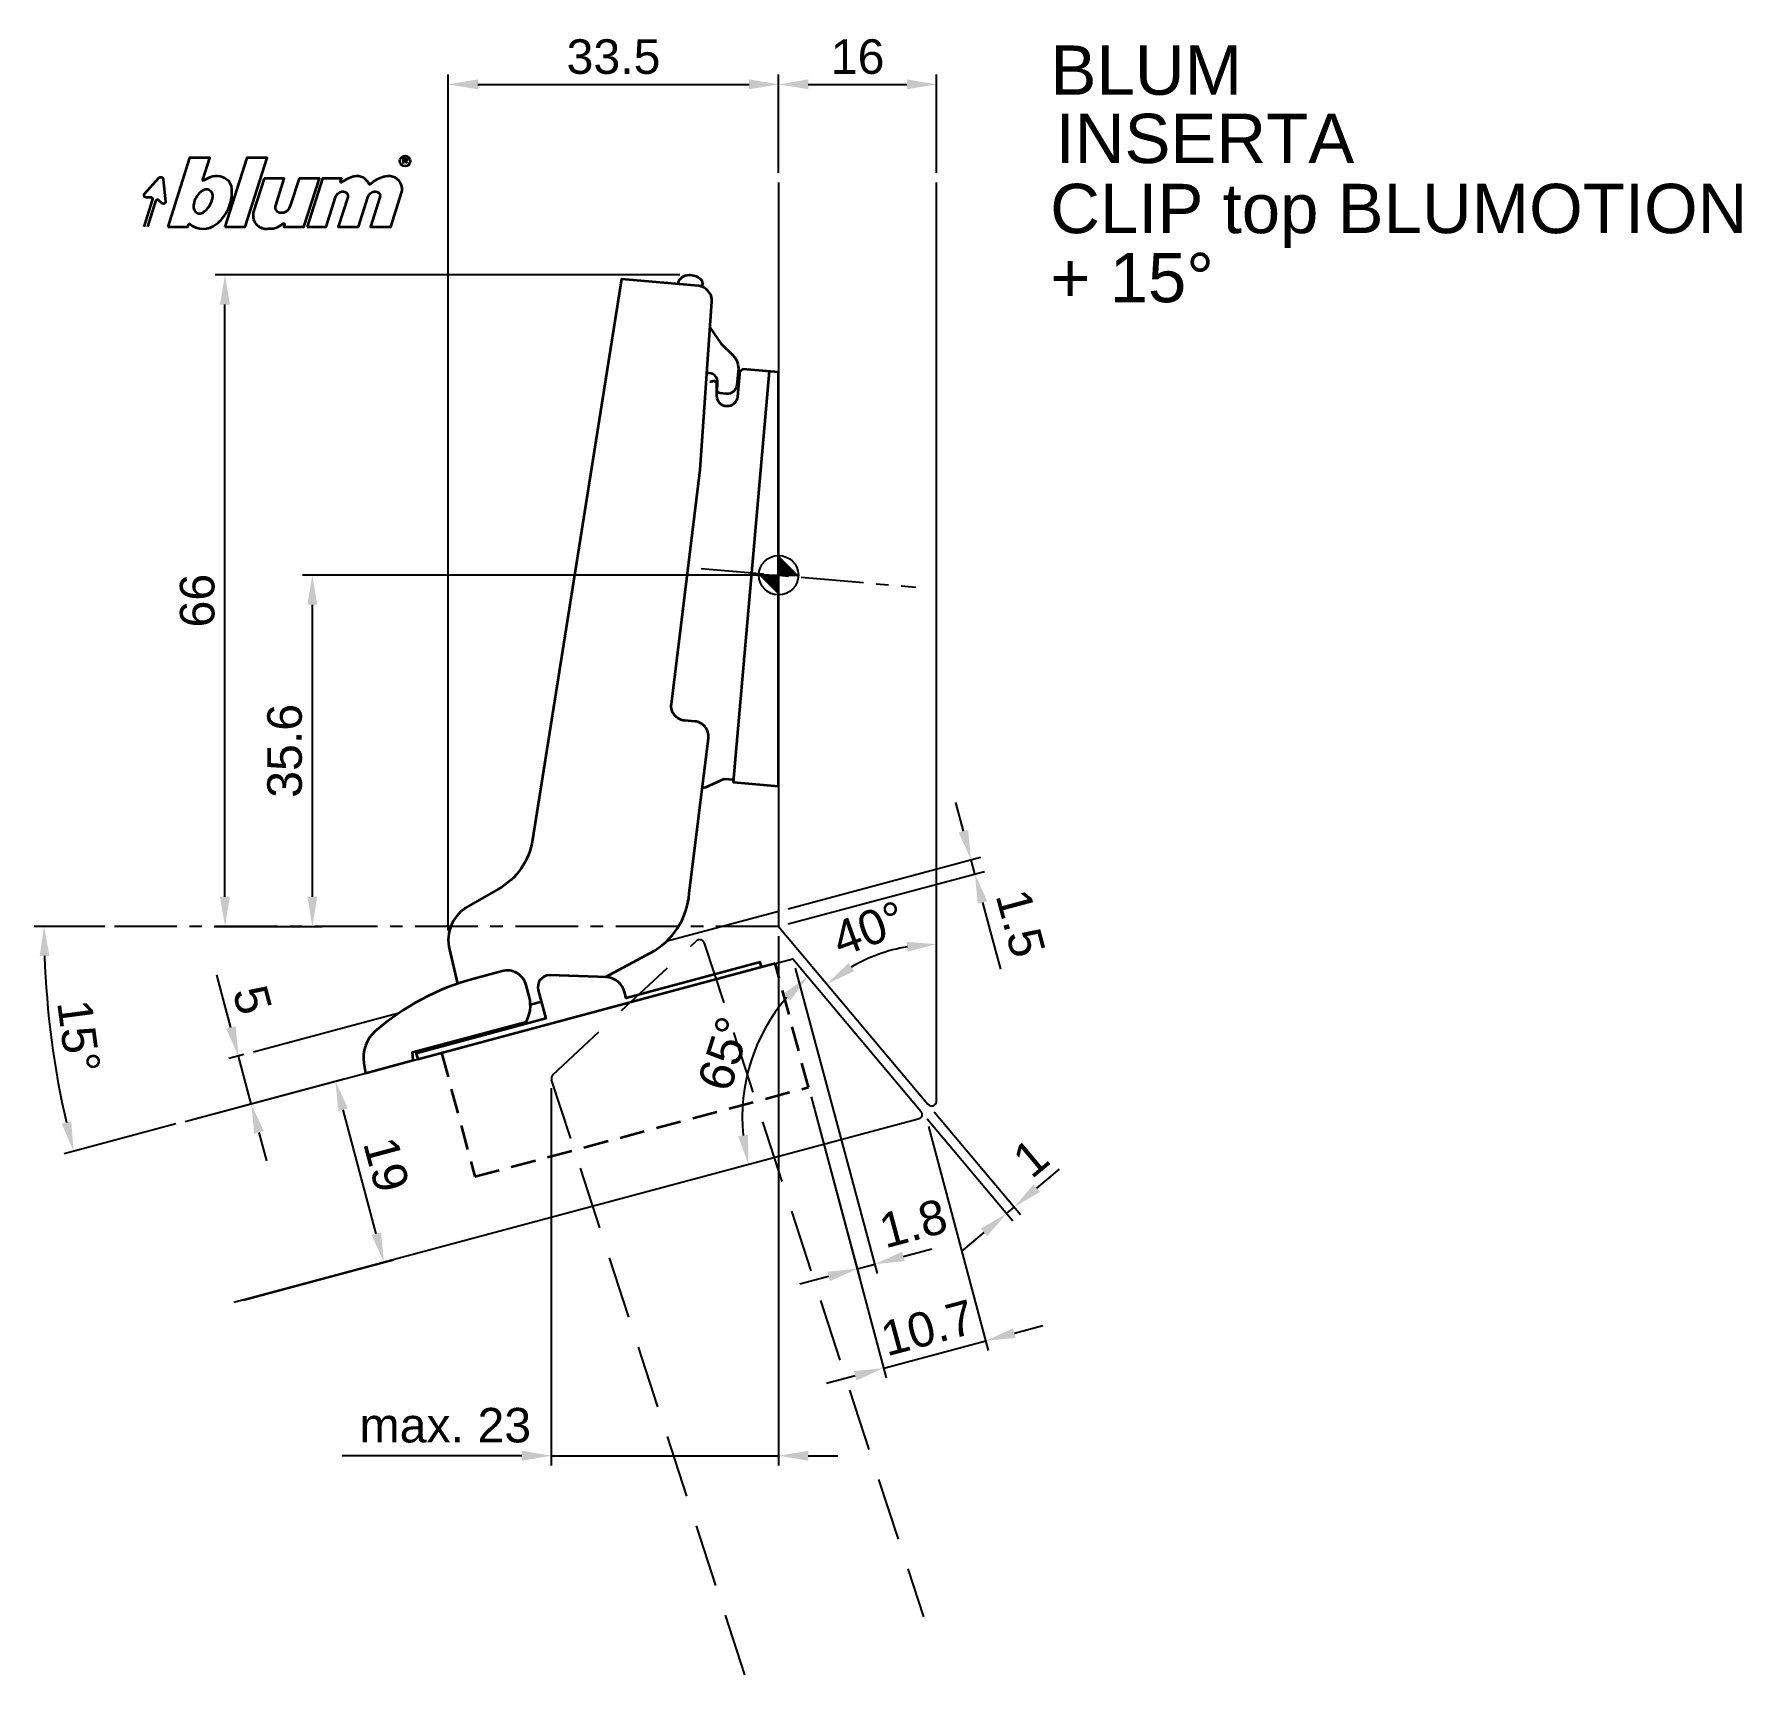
# Model space of a CAD drawing. Extents: x -75 to 98, y -111 to 55.
import ezdxf

# ---------------------------------------------------------------- set-up
doc = ezdxf.new("R2010")
doc.units = 0
doc.header["$PDMODE"] = 35
doc.header["$PDSIZE"] = 5
doc.linetypes.add('MITTE', pattern=[50.8, 31.75, -6.35, 6.35, -6.35])
doc.linetypes.add('STRICHLINIE', pattern=[19.05, 12.7, -6.35])
doc.layers.get('0').update_dxf_attribs({"color": 30, "linetype": 'CONTINUOUS'})
doc.layers.get('Defpoints').update_dxf_attribs({"linetype": 'CONTINUOUS'})
doc.layers.add('1', color=2, linetype='CONTINUOUS')
doc.layers.add('5', color=1, linetype='CONTINUOUS')
doc.layers.add('6', color=3, linetype='CONTINUOUS', lineweight=35)
doc.styles.add('Beschlag', font='ARIAL.TTF')
doc.dimstyles.new('Beschlag', dxfattribs={"dimtxt": 3.5, "dimasz": 3, "dimexe": 1, "dimexo": 1, "dimgap": 1, "dimtad": 1, "dimdec": 1, "dimdsep": 46, "dimtxsty": 'Beschlag', "dimcen": 2, "dimclrd": 256, "dimclre": 256, "dimclrt": 256, "dimadec": 1, "dimazin": 2, "dimtfac": 0.71, "dimtdec": 1, "dimtix": 1, "dimtmove": 2, "dimatfit": 0, "dimfxl": 0, "dimtolj": 1, "dimlwd": -1, "dimlwe": -1, "dimarcsym": 0})

# ---------------------------------------------------------------- blocks, each defined once
blk = doc.blocks.new('NullPunkt')
at = {"layer": '5'}
for points in [[(0, 2), (0, -2)], [(-2, 0), (2, 0)]]:
    blk.add_lwpolyline(points, dxfattribs=at)
blk.add_circle((0, 0), 2, dxfattribs=at)
for points in [[(0, 0), (-2, 0), (0, 2)], [(0, 0), (2, 0), (0, -2)]]:
    blk.add_solid(points, dxfattribs=at)
blk = doc.blocks.new('*D1')
at = {"layer": '1'}
for p, q in [((-68.27, -35.59), (-75.42, -35.59)), ((-61.08, -55.61), (-72.39, -58.64))]:
    blk.add_line(p, q, dxfattribs=at)
blk.add_arc((13.63, -35.59), 88.05, 181.9523, 193.0477, dxfattribs=at)
for points in [[(-74.87, -38.6), (-73.87, -38.58), (-74.42, -35.59)], [(-71.66, -55.35), (-72.63, -55.59), (-71.42, -58.38)]]:
    blk.add_solid(points, dxfattribs=at)
at = {"layer": 'Defpoints', "color": 0}
for p in [(-67.27, -35.59), (0, -35.59), (1.44, -38.86), (-74.09, -43.27), (-60.12, -55.35)]:
    blk.add_point(p, dxfattribs=at)
at = {"layer": '1', "insert": (-70.91, -46.72), "char_height": 3.5, "attachment_point": 5, "rotation": 277.5, "style": 'Beschlag'}
blk.add_mtext('\\A1;15°', dxfattribs=at)
blk = doc.blocks.new('*D2')
at = {"layer": '1'}
for p, q in [((-1, 0), (-48.24, 0)), ((-47.24, -32.59), (-47.24, -3)), ((-57.17, -35.59), (-46.24, -35.59))]:
    blk.add_line(p, q, dxfattribs=at)
for points in [[(-47.74, -3), (-46.74, -3), (-47.24, 0)], [(-47.74, -32.59), (-46.74, -32.59), (-47.24, -35.59)]]:
    blk.add_solid(points, dxfattribs=at)
at = {"layer": 'Defpoints', "color": 0}
for p in [(-47.24, 0), (0, 0), (-58.17, -35.59)]:
    blk.add_point(p, dxfattribs=at)
at = {"layer": '1', "insert": (-50.03, -17.8), "char_height": 3.5, "attachment_point": 5, "rotation": 90, "style": 'Beschlag'}
blk.add_mtext('\\A1;35.6', dxfattribs=at)
blk = doc.blocks.new('*D3')
at = {"layer": '1'}
for p, q in [((-10, 30.43), (-57.09, 30.43)), ((-56.09, -32.59), (-56.09, 27.43)), ((-57.17, -35.59), (-55.09, -35.59))]:
    blk.add_line(p, q, dxfattribs=at)
for points in [[(-56.59, 27.43), (-55.59, 27.43), (-56.09, 30.43)], [(-56.59, -32.59), (-55.59, -32.59), (-56.09, -35.59)]]:
    blk.add_solid(points, dxfattribs=at)
at = {"layer": 'Defpoints', "color": 0}
for p in [(-56.09, 30.43), (-9, 30.43), (-58.17, -35.59)]:
    blk.add_point(p, dxfattribs=at)
at = {"layer": '1', "insert": (-58.88, -2.58), "char_height": 3.5, "attachment_point": 5, "rotation": 90, "style": 'Beschlag'}
blk.add_mtext('\\A1;66', dxfattribs=at)
blk = doc.blocks.new('*D4')
at = {"layer": '1'}
for p, q in [((-33.47, -36.01), (-33.47, 50.74)), ((0, 40.78), (0, 50.74)), ((-30.47, 49.74), (-3, 49.74))]:
    blk.add_line(p, q, dxfattribs=at)
for points in [[(-30.47, 50.24), (-30.47, 49.24), (-33.47, 49.74)], [(-3, 50.24), (-3, 49.24), (0, 49.74)]]:
    blk.add_solid(points, dxfattribs=at)
at = {"layer": 'Defpoints', "color": 0}
for p in [(0, 49.74), (0, 39.78), (-33.47, -37.01)]:
    blk.add_point(p, dxfattribs=at)
at = {"layer": '1', "insert": (-16.73, 52.53), "char_height": 3.5, "attachment_point": 5, "style": 'Beschlag'}
blk.add_mtext('\\A1;33.5', dxfattribs=at)
blk = doc.blocks.new('*D5')
at = {"layer": '1'}
for p, q in [((0, 40.78), (0, 50.74)), ((16, 40.78), (16, 50.74)), ((3, 49.74), (13, 49.74))]:
    blk.add_line(p, q, dxfattribs=at)
for points in [[(3, 50.24), (3, 49.24), (0, 49.74)], [(13, 50.24), (13, 49.24), (16, 49.74)]]:
    blk.add_solid(points, dxfattribs=at)
at = {"layer": 'Defpoints', "color": 0}
for p in [(16, 49.74), (0, 39.78), (16, 39.78)]:
    blk.add_point(p, dxfattribs=at)
at = {"layer": '1', "insert": (8, 52.53), "char_height": 3.5, "attachment_point": 5, "style": 'Beschlag'}
blk.add_mtext('\\A1;16', dxfattribs=at)
blk = doc.blocks.new('*D6')
at = {"layer": '1'}
for p, q in [((0, -36.59), (0, -90.23)), ((-23.03, -51.98), (-23.03, -90.23)), ((-26.03, -89.23), (-29.03, -89.23)), ((-23.03, -89.23), (0, -89.23)), ((3, -89.23), (6, -89.23))]:
    blk.add_line(p, q, dxfattribs=at)
for points in [[(-26.03, -88.73), (-26.03, -89.73), (-23.03, -89.23)], [(3, -88.73), (3, -89.73), (0, -89.23)]]:
    blk.add_solid(points, dxfattribs=at)
at = {"layer": 'Defpoints', "color": 0}
for p in [(0, -35.59), (-23.03, -50.98), (0, -89.23)]:
    blk.add_point(p, dxfattribs=at)
at = {"layer": '1', "insert": (-33.77, -86.16), "char_height": 3.5, "attachment_point": 5, "style": 'Beschlag'}
blk.add_mtext('\\A1;max. 23', dxfattribs=at)
blk = doc.blocks.new('*D7')
at = {"layer": '1'}
for p, q in [((3.28, -52.86), (10.91, -81.32)), ((15.17, -55.88), (21.24, -78.55)), ((23.88, -76.81), (26.78, -76.03)), ((10.65, -80.35), (20.98, -77.58)), ((7.75, -81.13), (4.85, -81.91))]:
    blk.add_line(p, q, dxfattribs=at)
for points in [[(23.75, -76.32), (24.01, -77.29), (20.98, -77.58)], [(7.62, -80.65), (7.88, -81.61), (10.65, -80.35)]]:
    blk.add_solid(points, dxfattribs=at)
at = {"layer": 'Defpoints', "color": 0}
for p in [(3.02, -51.89), (14.91, -54.92), (20.98, -77.58)]:
    blk.add_point(p, dxfattribs=at)
at = {"layer": '1', "insert": (15.1, -76.28), "char_height": 3.5, "attachment_point": 5, "rotation": 15, "style": 'Beschlag'}
blk.add_mtext('\\A1;10.7', dxfattribs=at)
blk = doc.blocks.new('*D8')
at = {"layer": '1'}
for p, q in [((1.69, -39.82), (9.99, -70.78)), ((3.28, -52.86), (8.21, -71.26)), ((12.63, -69.04), (15.53, -68.26)), ((7.95, -70.29), (9.73, -69.82)), ((5.06, -71.07), (2.16, -71.84))]:
    blk.add_line(p, q, dxfattribs=at)
for points in [[(12.5, -68.56), (12.76, -69.52), (9.73, -69.82)], [(4.93, -70.58), (5.19, -71.55), (7.95, -70.29)]]:
    blk.add_solid(points, dxfattribs=at)
at = {"layer": 'Defpoints', "color": 0}
for p in [(1.44, -38.86), (3.02, -51.89), (9.73, -69.82)]:
    blk.add_point(p, dxfattribs=at)
at = {"layer": '1', "insert": (13.63, -65.69), "char_height": 3.5, "attachment_point": 5, "rotation": 15, "style": 'Beschlag'}
blk.add_mtext('\\A1;1.8', dxfattribs=at)
blk = doc.blocks.new('*D9')
at = {"layer": '1'}
for p, q in [((18.72, -25.95), (17.94, -23.05)), ((0.97, -33.81), (20.46, -28.58)), ((19.88, -30.27), (19.49, -28.84)), ((0.97, -35.33), (20.84, -30.01)), ((20.65, -33.16), (21.43, -36.06))]:
    blk.add_line(p, q, dxfattribs=at)
for points in [[(19.2, -25.82), (18.24, -26.08), (19.49, -28.84)], [(21.14, -33.04), (20.17, -33.29), (19.88, -30.27)]]:
    blk.add_solid(points, dxfattribs=at)
at = {"layer": 'Defpoints', "color": 0}
for p in [(19.49, -28.84), (0, -34.07), (0, -35.59)]:
    blk.add_point(p, dxfattribs=at)
at = {"layer": '1', "insert": (24.51, -35.28), "char_height": 3.5, "attachment_point": 5, "rotation": 285, "style": 'Beschlag'}
blk.add_mtext('\\A1;1.5', dxfattribs=at)
blk = doc.blocks.new('*D10')
at = {"layer": '1'}
for p, q in [((-59.15, -55.09), (-43.93, -51.02)), ((-40.76, -66.73), (-44.12, -54.17)), ((-54.23, -73.45), (-39.01, -69.37))]:
    blk.add_line(p, q, dxfattribs=at)
for points in [[(-43.64, -54.04), (-44.6, -54.3), (-44.9, -51.27)], [(-40.27, -66.6), (-41.24, -66.86), (-39.98, -69.63)]]:
    blk.add_solid(points, dxfattribs=at)
at = {"layer": 'Defpoints', "color": 0}
for p in [(-44.9, -51.27), (-60.12, -55.35), (-55.2, -73.7)]:
    blk.add_point(p, dxfattribs=at)
at = {"layer": '1', "insert": (-39.75, -59.73), "char_height": 3.5, "attachment_point": 5, "rotation": 285, "style": 'Beschlag'}
blk.add_mtext('\\A1;19', dxfattribs=at)
blk = doc.blocks.new('*D11')
at = {"layer": '1'}
for p, q in [((-55.5, -45.83), (-56.27, -42.93)), ((-54.17, -48.58), (-55.69, -48.99)), ((-53.43, -53.56), (-54.72, -48.73)), ((-59.15, -55.09), (-52.46, -53.3)), ((-52.65, -56.46), (-51.87, -59.35))]:
    blk.add_line(p, q, dxfattribs=at)
for points in [[(-55.01, -45.7), (-55.98, -45.96), (-54.72, -48.73)], [(-52.17, -56.33), (-53.13, -56.59), (-53.43, -53.56)]]:
    blk.add_solid(points, dxfattribs=at)
at = {"layer": 'Defpoints', "color": 0}
for p in [(-53.21, -48.32), (-54.72, -48.73), (-60.12, -55.35)]:
    blk.add_point(p, dxfattribs=at)
at = {"layer": '1', "insert": (-53.32, -43.04), "char_height": 3.5, "attachment_point": 5, "rotation": 285, "style": 'Beschlag'}
blk.add_mtext('\\A1;5', dxfattribs=at)
blk = doc.blocks.new('*D12')
at = {"layer": '1'}
for p, q in [((15.05, -55.08), (23.74, -65.44)), ((15.76, -54.37), (24.51, -64.8)), ((26.16, -62.11), (28.46, -60.18)), ((23.1, -64.68), (23.87, -64.03)), ((20.8, -66.61), (18.5, -68.53))]:
    blk.add_line(p, q, dxfattribs=at)
for points in [[(25.84, -61.72), (26.48, -62.49), (23.87, -64.03)], [(20.48, -66.22), (21.12, -66.99), (23.1, -64.68)]]:
    blk.add_solid(points, dxfattribs=at)
at = {"layer": 'Defpoints', "color": 0}
for p in [(15.12, -53.61), (14.41, -54.32), (23.87, -64.03)]:
    blk.add_point(p, dxfattribs=at)
at = {"layer": '1', "insert": (25.54, -59.05), "char_height": 3.5, "attachment_point": 5, "rotation": 40, "style": 'Beschlag'}
blk.add_mtext('\\A1;1', dxfattribs=at)
blk = doc.blocks.new('*D13')
at = {"layer": '1'}
blk.add_arc((16, -54.66), 17.27, 99.9673, 120.0327, dxfattribs=at)
for points in [[(12.97, -37.16), (13.05, -38.15), (16, -37.39)], [(7.64, -40.12), (7.07, -39.3), (4.9, -41.43)]]:
    blk.add_solid(points, dxfattribs=at)
at = {"layer": 'Defpoints', "color": 0}
for p in [(16, 39.78), (0, -35.59), (12.02, -37.86), (15.12, -53.61), (16, -53.29)]:
    blk.add_point(p, dxfattribs=at)
at = {"layer": '1', "insert": (9.14, -35.82), "char_height": 3.5, "attachment_point": 5, "rotation": 20, "style": 'Beschlag'}
blk.add_mtext('\\A1;40°', dxfattribs=at)
blk = doc.blocks.new('*D14')
at = {"layer": '1'}
blk.add_arc((14.91, -54.92), 18.6, 139.2508, 185.7491, dxfattribs=at)
for points in [[(0.47, -42.42), (1.17, -43.13), (2.95, -40.67)], [(-3.1, -56.69), (-4.09, -56.87), (-3.06, -59.73)]]:
    blk.add_solid(points, dxfattribs=at)
at = {"layer": 'Defpoints', "color": 0}
for p in [(1.44, -38.86), (-1.46, -46.09), (14.15, -55.12), (14.41, -54.32), (-55.2, -73.7)]:
    blk.add_point(p, dxfattribs=at)
at = {"layer": '1', "insert": (-5.49, -48.49), "char_height": 3.5, "attachment_point": 5, "rotation": 72.5, "style": 'Beschlag'}
blk.add_mtext('\\A1;65°', dxfattribs=at)
blk = doc.blocks.new('Logo_BLUM')
at = {"layer": '6', "color": 20, "linetype": 'Continuous'}
for points in [[(2.39, 0), (4.43, 0), (4.52, 0.26, -0.512391), (4.62, 0.29, 0.357881), (7.3, 0.25, 0.116336), (8.5, 1.76, 0.127435), (8.89, 3.85, 0.227045), (8.36, 4.79, 0.273775), (6.5, 4.93), (6.04, 4.67, -0.689828), (5.94, 4.76), (6.65, 7), (4.61, 7)], [(5.59, 3.39, 0.16703), (4.99, 2.14, 0.322673), (5.41, 1.39, 0.260102), (5.93, 1.42, 0.211929), (6.95, 3, 0.250706), (6.73, 3.62, 0.316796), (6.01, 3.72, 0.086595)], [(12.15, 4.9), (11.09, 1.53, 0.527578), (12.44, -0.2, -0.003338), (13.06, -0.17, 0.131781), (13.63, 0.02), (14.12, 0.32, -0.706223), (14.22, 0.24), (14.15, 0), (16.19, 0), (17.75, 4.9), (15.7, 4.9), (14.81, 2.11, -0.253672), (14.11, 1.42, -0.127823), (13.72, 1.42, -0.447747), (13.33, 2.15), (14.2, 4.9)], [(16.53, 0), (18.44, 0), (19.39, 3, -0.282196), (20.04, 3.56, -0.141376), (20.38, 3.52, -0.3938), (20.62, 2.99), (19.67, 0), (21.72, 0), (22.67, 3, -0.282189), (23.31, 3.56, -0.141385), (23.65, 3.52, -0.393792), (23.89, 2.99), (22.94, 0), (24.99, 0), (26.07, 3.42, 0.424526), (25.18, 5.07, 0.098115), (24.64, 5.11, 0.114777), (23.24, 4.6), (22.89, 4.28, -0.522588), (22.79, 4.31, 0.36711), (21.28, 5.09, 0.102012), (20, 4.5, -0.748324), (19.89, 4.58), (20, 4.9), (18.08, 4.9)]]:
    blk.add_lwpolyline(points, format="xyb", close=True, dxfattribs=at)
blk.add_lwpolyline([(8.18, 0), (10.23, 0), (12.45, 7), (10.4, 7)], close=True, dxfattribs=at)
for points in [[(26.26, 6.4), (26.26, 6.9), (26.52, 6.9, -0.975005), (26.53, 6.67, 0.014563), (26.45, 6.67), (26.26, 6.67), (26.45, 6.67), (26.52, 6.6), (26.57, 6.53), (26.62, 6.42)], [(0, 0), (0.86, 2.7, 0.480207), (0.67, 2.98), (0.19, 2.97, -0.689229), (0.05, 3.33), (1.49, 4.95, -0.685285), (1.94, 4.79), (2.15, 2.54, -0.636083), (1.84, 2.36), (1.47, 2.68, 0.560356), (1.16, 2.59), (0.34, 0)]]:
    blk.add_lwpolyline(points, format="xyb", dxfattribs=at)
blk.add_circle((26.44, 6.65), 0.527, dxfattribs=at)

msp = doc.modelspace()

# ---------------------------------------------------------------- linework, layer by layer
at = {"layer": '1'}
for p, q in [((21.43, -36.06), (22.46, -39.93)), ((-55.89, -44.36), (-56.93, -40.49)), ((-29.03, -89.23), (-44.23, -89.23))]:
    msp.add_line(p, q, dxfattribs=at)
at = {"layer": '5', "linetype": 'MITTE', "ltscale": 0.2}
msp.add_line((-7.84, 0.69), (13.89, -1.22), dxfattribs=at)
at = {"layer": '5'}
for p, q in [((0, -34.07), (-11.39, -37.12)), ((-38.49, -44.38), (-53.21, -48.32))]:
    msp.add_line(p, q, dxfattribs=at)
for points in [[(0, 39.78), (0, -35.59), (15.12, -53.61, 0.700213), (16, -53.29), (16, 39.78)], [(-60.12, -55.35), (1.44, -38.86), (14.41, -54.32, -0.548609), (14.15, -55.12), (-55.2, -73.7)]]:
    msp.add_lwpolyline(points, format="xyb", dxfattribs=at)
at = {"layer": '5', "linetype": 'MITTE', "ltscale": 0.2}
msp.add_lwpolyline([(0, -35.59), (-67.27, -35.59)], dxfattribs=at)
at = {"layer": '5', "linetype": 'STRICHLINIE', "ltscale": 0.5}
msp.add_lwpolyline([(-3.41, -111.44), (-23, -51.14, -0.291472), (-22.87, -50.62), (-8.35, -37.07, -0.548622), (-7.53, -37.28), (14.66, -105.56)], format="xyb", dxfattribs=at)
at = {"layer": '6'}
msp.add_line((-24.03, -43.25), (-25.15, -43.55), dxfattribs=at)
for points in [[(-17.56, -40.75), (-12.97, -38.27, 0.253891), (-9.05, -32.24), (-7.12, -16.5, 0.424475), (-8.48, -14.82), (-9.51, -14.73, -0.424475), (-10.87, -13.06), (-7.96, 10.68), (-6.77, 27.72, 0.409111), (-8.13, 29.31), (-15.93, 30), (-24.93, -26.82, -0.229031), (-28.4, -31.82), (-31.43, -33.53, 0.334595), (-33.36, -37.94), (-32.53, -41.4)], [(-10.17, 29.49), (-10.17, 29.49, -0.303388), (-9.47, 30.36, -0.299266), (-7.82, 29.89), (-7.68, 29.46), (-7.87, 29.29), (-7.85, 29.26)], [(-6.95, 25.08), (-5.83, 23.43), (-4.65, 22.29, -0.198988), (-4.08, 20.98), (-4.23, 19.29, -0.414108), (-5.32, 18.38), (-5.96, 18.44, -0.41444), (-6.24, 18.76), (-6.18, 19.45, 0.487382), (-7.27, 20.48, 0.405784)], [(-7.74, -21.56), (-7.36, -21.48), (-5.53, -20.62), (-4.6, -20.69), (-4.56, -20.98), (0, -21.38), (0, 20.58), (-3.63, 20.89), (-3.88, 20.66, 0.240846), (-3.97, 20.42), (-4.18, 18.06, -0.957235), (-6.25, 18.15), (-6.25, 19.34, 0.570174), (-6.75, 19.63, -0.145436), (-6.97, 19.59)], [(-1.75, -39.71), (-1.88, -39.23), (-15.44, -42.87), (-15.61, -42.23, 0.312987), (-17.35, -40.75), (-23.22, -40.54, 0.486363), (-24.36, -42.05), (-23.58, -44.94), (-23.59, -44.94), (-36.72, -48.46), (-36.56, -49.04), (-0.34, -39.33)]]:
    msp.add_lwpolyline(points, format="xyb", dxfattribs=at)
msp.add_lwpolyline([(-4.56, -20.98), (-0.92, 20.66)], dxfattribs=at)
at = {"layer": '6', "linetype": 'STRICHLINIE', "ltscale": 0.2}
msp.add_lwpolyline([(-34.15, -48.39), (-30.78, -60.95), (3.02, -51.89), (-0.34, -39.33)], dxfattribs=at)
at = {"layer": '6', "flags": 128}
msp.add_lwpolyline([(-25.57, -41.54, 0.414214), (-28.02, -40.12), (-30.89, -40.9, 0.114125), (-40.87, -46.22, 0.262579), (-42.02, -49.46), (-41.84, -50.46), (-37.02, -49.16), (-37.09, -48.35), (-25.59, -45.27, 0.191102), (-25.25, -42.79), (-25.57, -41.54)], format="xyb", dxfattribs=at)

# ---------------------------------------------------------------- block references
msp.add_blockref('Logo_BLUM', (-64.28, 35.31))
at = {"layer": '5', "rotation": 90}
msp.add_blockref('NullPunkt', (0, 0), dxfattribs=at)

# ---------------------------------------------------------------- texts
at = {"layer": '1', "linetype": 'Continuous', "style": 'Beschlag'}
for s, p in [('BLUM', (27.54, 48.68)), ('CLIP top BLUMOTION', (27.51, 34.66)), ('+ 15%%D', (27.51, 27.66))]:
    msp.add_text(s, height=5, dxfattribs=at).set_placement(p)
at = {"layer": '1', "insert": (28.05, 46.76), "char_height": 5, "width": 110.7908, "attachment_point": 1, "style": 'Beschlag'}
msp.add_mtext('INSERTA', dxfattribs=at)

# ---------------------------------------------------------------- dimensions: what is measured, and where the dimension line sits
at = {"layer": '1'}
for base, p1, p2, angle, picture, middle in [((0, 49.74), (-33.47, -37.01), (0, 39.78), 180, '*D4', (-16.73, 52.53)), ((16, 49.74), (0, 39.78), (16, 39.78), 180, '*D5', (8, 52.53)), ((-56.09, 30.43), (-58.17, -35.59), (-9, 30.43), 90, '*D3', (-58.88, -2.58)), ((-47.24, 0), (-58.17, -35.59), (0, 0), 90, '*D2', (-50.03, -17.8)), ((-44.9, -51.27), (-55.2, -73.7), (-60.12, -55.35), 105, '*D10', (-39.75, -59.73)), ((20.98, -77.58), (3.02, -51.89), (14.91, -54.92), 15, '*D7', (15.1, -76.28))]:
    dim = msp.add_linear_dim(base=base, p1=p1, p2=p2, angle=angle, dimstyle='Beschlag', dxfattribs=at)
    dim.commit()
    dim.dimension.update_dxf_attribs({"geometry": picture, "text_midpoint": middle})
for base, line1, line2, picture, middle in [((12.02, -37.86), ((16, -53.29), (16, 39.78)), ((0, -35.59), (15.12, -53.61)), '*D13', (9.14, -35.82)), ((-74.09, -43.27), ((-60.12, -55.35), (1.44, -38.86)), ((0, -35.59), (-67.27, -35.59)), '*D1', (-70.91, -46.72)), ((-1.46, -46.09), ((14.15, -55.12), (-55.2, -73.7)), ((1.44, -38.86), (14.41, -54.32)), '*D14', (-5.49, -48.49))]:
    dim = msp.add_angular_dim_2l(base=base, line1=line1, line2=line2, dimstyle='Beschlag', dxfattribs=at)
    dim.commit()
    dim.dimension.update_dxf_attribs({"geometry": picture, "text_midpoint": middle})
for base, p1, p2, angle, picture, middle in [((19.49, -28.84), (0, -35.59), (0, -34.07), 105, '*D9', (24.51, -35.28)), ((9.73, -69.82), (3.02, -51.89), (1.44, -38.86), 15, '*D8', (13.63, -65.69)), ((-54.72, -48.73), (-60.12, -55.35), (-53.21, -48.32), 105, '*D11', (-53.32, -43.04)), ((23.87, -64.03), (14.41, -54.32), (15.12, -53.61), 40, '*D12', (25.54, -59.05))]:
    dim = msp.add_linear_dim(base=base, p1=p1, p2=p2, angle=angle, dimstyle='Beschlag', dxfattribs=at)
    dim.commit()
    dim.dimension.update_dxf_attribs({"geometry": picture, "text_midpoint": middle, "dimtype": 160})
dim = msp.add_linear_dim(base=(0, -89.23), p1=(-23.03, -50.98), p2=(0, -35.59), angle=180, text='max. 23', dimstyle='Beschlag', dxfattribs=at)
dim.commit()
dim.dimension.update_dxf_attribs({"geometry": '*D6', "text_midpoint": (-33.77, -86.16), "dimtype": 160})

doc.saveas('drawing.dxf')
